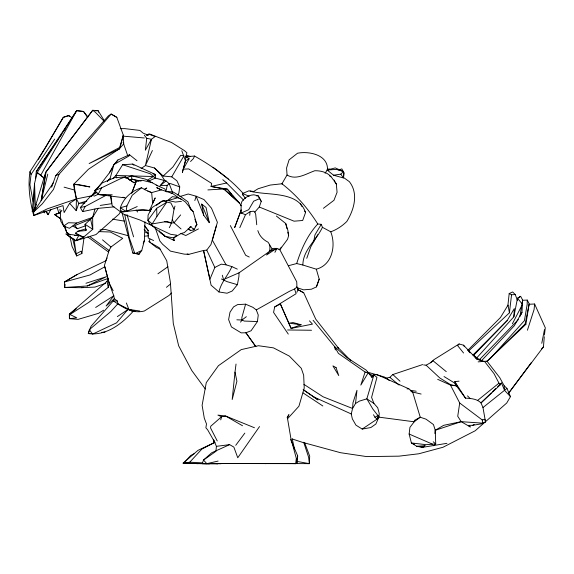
<?xml version="1.0" encoding="UTF-8"?>
<svg xmlns="http://www.w3.org/2000/svg" width="574" height="574" viewBox="0 0 574 574"><rect width="100%" height="100%" fill="white"/><g stroke="black" fill="none" stroke-linecap="round" stroke-linejoin="round"><path stroke-width="0.86" d="M519.872 316.626L522.605 300.274L527.241 300.08L527.176 304.385L524.414 320.651L490.038 358.807M252.983 191.895L258.171 188.717L270.218 185.065L281.934 183.78L287.05 175.005L286.57 167.967L289.074 159.881L297.519 153.229C308.762 150.94 327.646 154.65 327.496 169.086L327.151 169.997L333.537 175.206L343.388 177.94L343.496 171.576L335.266 167.917L327.151 169.997L325.099 173.269M95.578 192.175L91.632 195.827L76.399 198.92L69.648 203.304L76.191 210.694L76.399 198.92L73.838 184.211L88.396 169.287L119.205 148.982L123.704 143.859L123.31 135.141L116.831 117.354L111.126 114.047L108.393 115.862L55.793 175.565L51.638 187.21M213.6 443.2L213.693 439.835M322.43 227.311L330.746 231.817C336.156 245.543 332.31 264.994 316.31 269.184L302.864 265.023C302.9 249.97 316.482 240.226 322.43 227.311L321.268 224.334L317.766 223.975C308.173 208.692 296.227 194.801 281.934 183.78L282.279 183.967M121.731 211.706L132.802 253.005L139.095 254.203L141.756 250.494L144.397 240.398L144.978 221.765M276.374 216.039L285.723 223.501L287.897 230.425L288.636 235.613L287.567 239.272L280.191 249.209C277.464 249.417 275.305 247.315 272.133 248.98L269.507 251.441L239.042 272.808L238.906 276.568L237.406 284.682L232.176 291.018L227.046 293.228L218.924 291.958L211.117 285.213L203.548 250.472L188.81 254.347L184.168 254.124L170.456 251.125L162.528 244.18L159.881 241.037L155.253 227.835M262.505 463.505L309.35 463.641L309.695 456.122L304.615 442.705M521.084 314.574L521.981 312.313L522.605 300.274M477.955 359.145L476.886 357.76L513.83 316.826L514.34 308.547L507.129 320.644L473.658 355.299L476.284 358.549L477.783 359.468M335.345 349.925L334.491 346.466L346.718 357.466L366.334 370.23L371.895 377.369L372.06 375.296L368.171 372.849L365.1 372.038L338.395 353.369L334.491 346.466L313.095 320.299M531.452 362.402L508.578 393.183L543.449 346.883L544.281 336.723M544.417 335.029L545.3 327.79L534.624 304.005L529.092 304.249L525.153 324.009L486.752 361.563M181.807 150.747L185.459 160.77L182.403 172.308L185.459 160.77L185.825 156.688L186.916 152.763L184.412 150.61L171.669 142.56L149.721 134.022L146.528 135.077M215.939 451.494L216.398 446.35L213.973 440.473M72.231 117.971L68.765 115.417L63.312 117.318L46.229 146.392L29.956 171.755C27.753 186.306 29.934 201.46 33.737 215.501L62.996 205.607L64.13 212.574L69.648 203.304M276.718 248.305L266.566 254.999L269.507 251.441C270.117 248.205 270.397 244.761 267.993 242.178C263.136 239.731 259.405 235.878 257.834 230.59M434.92 433.557L435.243 430.278L433.442 424.552L426.044 419.185L420.247 417.226L414.571 420.319L414.198 421.79L409.936 427.343L409.133 434.044L411.4 442.963L416.652 446.242L422.242 447.39L446.938 443.329M534.624 304.005L534.085 309.522L527.413 330.222M378.876 417.147L379.235 413.488L377.742 407.777L373.911 403.407L366.851 398.851L359.439 401.097L355.528 403.5L352.572 408.48L351.252 413.962L352.35 418.905L355.952 425.162L362.201 429.065L370.833 427.551L375.877 423.999L378.876 417.147L414.198 421.79L420.247 417.226L412.62 391.956L408.832 388.806L376.451 374.392L372.06 375.296M234.996 372.174L232.19 399.526L236.911 381.244L234.996 372.174L236.036 364.052M249.719 215.329L250.106 211.684L253.478 211.189L254.827 212.1L255.681 214.231L256.75 224.743M290.602 439.462L297.698 455.921L296.414 463.527L291.319 463.527L295.675 463.649L296.32 458.375L290.889 438.464L287.38 417.671L288.937 414.636L287.079 417.427M507.875 305.734L509.181 293.565L512.632 291.958L515.265 294.584L517.361 300.166M54.695 139.08L31.032 174.467L29.92 184.706L33.077 201.56M35.509 178.5L36.284 171.483L76.658 110.674L83.51 111.478L87.951 116.96M65.099 284.209L64.74 287.488L81.594 287.696L94.925 287.093L105.716 283.326M355.528 403.5L356.978 390.298L352.974 402.747L352.572 408.48L323.04 396.778L303.926 384.365M144.339 135.22L146.736 138.298L145.351 150.194L151.443 139.295L155.095 136.562L148.824 134.129L146.8 135.356M470.106 352.874L468.427 351.13L509.425 312.816L511.556 294.727L509.181 293.565M257.432 321.548L258.25 315.011L256.291 309.917L252.962 307.355L245.607 304.17L237.55 304.615L233.539 306.911L230.009 312.191L228.617 319.596L231.408 326.922L241.216 332.87L245.93 332.776L251.075 330.76L257.432 321.548L244.187 321.06L242.02 320.027L236.868 319.804M69.834 235.907L72.037 246.404L76.679 255.947L81.888 253.471L83.969 238.059M141.068 168.591L145.401 165.556L154.514 167.988L163.188 176.031L171.762 176.842L176.95 180.867L179.741 186.887L178.894 192.972L177.84 195.16M141.527 187.763C131.74 190.798 123.632 197.851 120.353 207.731L120.361 210.378L123.302 211.813L126.101 211.569L126.904 205.923L132.214 195.232L141.527 187.763L143.852 189.068M437.675 379.328L450.446 385.061L459.709 403.02L457.736 416.265L461.202 421.668L470.336 426.991L468.348 425.42L472.775 425.291L482.16 423.727M169.287 227.677C173.319 221.098 172.487 213.148 174.984 206.102M76.191 210.694L78.832 203.418L76.399 198.92L47.312 208.836L33.737 215.501L33.687 211.899L41.213 200.591L45.69 172.293L92.73 110.265L98.118 110.696L104.174 120.468M343.496 177.524L344.213 173.075L341.81 168.885L338.667 169.99M486.752 361.577L525.877 324.31L529.092 304.249M296.414 463.527L297.698 455.921M517.289 300.051L517.583 298.293L520.625 296.32L522.727 300.216M52.715 183.852L41.213 200.591L46.085 171.927L92.73 110.265L95.384 112.296L104.375 121.494M313.72 241.632L314.939 234.909L321.268 224.334M245.399 198.209L242.407 194.414L242.58 193.503L248.951 190.805C266.774 196.258 298.014 189.994 305.547 212.545L302.677 220.495L294.046 221.184L259.276 207.013L254.827 212.1M166.259 190.252L167.192 185.373L169.187 183.673L170.636 183.637L179.741 186.887M541.777 343.302L544.461 329.663M513.83 316.826L517.504 298.258L520.625 296.32M350.75 360.565L337.835 347.306L315.743 319.137L303.739 292.805L297.985 289.648L296.952 287.108L294.548 289.009L296.112 293.709L274.688 306.932L273.561 312.385L288.277 334.082M108.228 287.423L109.168 283.147L104.877 266.759L90.075 274.953L64.417 281.999L64.74 287.488L87.226 285.974L108.027 278.476L107.101 281.253L108.228 287.423L88.891 302.304L69.662 314.696L69.404 318.678L78.093 319.381L98.448 313.361L103.664 310.19M190.331 156.566L186.995 155.281L185.825 156.688L189.104 158.797L183.206 169.165L188.717 168.921L211.691 183.443L211.045 186.464L227.239 189.09L239.566 203.21L241.173 205.757L240.965 210.888L234.651 227.605L241.238 209.797M41.213 200.591L47.764 174.152M120.167 147.202L123.31 135.141L119.205 148.982L89.135 163.554L120.167 147.202L119.205 148.982M32.926 209.13L32.252 211.691L34.555 183.407L37.224 172.523L76.658 110.674L83.51 111.478L87.557 117.34M220.739 419.881L221.586 416.724L225.675 416.042L254.469 427.752M107.403 181.212L110.029 178.772L113.925 164.544L117.878 159.995L129.487 154.722L137.007 160.749M98.907 231.609L110.308 232.011L122.714 238.346L110.961 246.999L109.089 250.494L104.418 265.511L109.168 283.147L113.774 295.739L114.348 298.71L117.354 301.049L117.9 303.754L110.832 311.531L89.379 329.612L88.296 333.573C106.47 336.106 122.449 323.413 133.807 310.599M216.391 225.69L210.931 244.567L206.748 250.121L203.548 250.472L209.933 279.229L214.827 267.47L221.313 264.162L226.056 264.822L231.889 266.616L237.32 269.12M63.685 225.403L68.241 235.742L75.746 240.757L83.61 237.148L92.766 229.277L92.644 217.338L94.961 209.065M75.495 233.166L83.61 237.148L78.839 235.534L75.495 233.166L77.827 231.257L85.935 230.569L86.294 229.291M245.607 304.17L241.855 317.515L242.02 320.027L240.556 322.136M373.911 403.407L371.586 397.387L376.939 377.383L373.904 374.915L366.851 398.851L372.892 409.111L378.94 416.81L377.175 419.07L362.201 429.065M194.83 200.584L196.143 196.208L188.222 194.005L179.734 196.602M45.69 172.293L33.687 211.899L42.239 203.913L53.482 189.442L58.993 174.345L86.114 143.643L111.126 114.047L116.831 117.354M365.1 372.038L360.831 385.089L368.171 372.849M35.351 206.848L33.687 211.899L34.555 183.407L35.351 206.848L36.399 204.437M316.31 269.184L319.187 279.115L316.446 286.878L311.445 289.21L303.617 289.841L296.392 287.488L296.945 286.57L296.722 281.827L280.155 250.314L278.871 249.209M259.276 207.013L261.235 201.381L258.221 195.842L253.902 194.801C248.47 195.067 244.718 197.765 241.812 201.689L240.714 205.592L241.173 205.757M306.76 258.322L310.792 246.827L317.731 234.737M316.446 286.878L319.187 279.115M218.924 291.958C221.083 282.336 228.014 275.463 231.889 266.616M288.449 265.705L296.686 263.559C301.228 249.138 307.42 235.24 317.766 223.975M214.877 463.505L217.79 463.735L202.177 463.649L203.526 460.025L211.684 452.778L229.614 444.635L233.862 447.096L237.765 457.765L259.527 426.568M139.676 252.653L139.095 254.203L132.802 253.005M131.604 193.395L136.347 181.154L142.467 180.308L152.225 182.719M131.991 192.441L136.347 181.154L134.18 182.841L125.484 176.95L114.685 177.653L102.402 182.841L94.782 190.539L98.398 194.442L112.195 194.794M148.824 134.129L148.393 135.227L143.256 133.211L139.891 130.42L124.745 128.626L120.296 128.669M143.206 243.433L144.397 240.398M160.225 249.209L156.228 247.301L149.003 241.611L149.914 239.322M296.88 292.31L297.985 289.648L297.777 287.875M129.487 154.722L128.913 156.035L113.925 164.544L109.376 172.874L97.013 188.875M239.796 227.67L245.493 214.698L250.106 211.684M107.101 257.984L105.838 260.797L77.103 274.53L64.417 281.999L77.103 274.53M137.609 210.364L149.47 210.514L155.21 197.894L152.641 203.368L151.651 192.591L144.311 189.477M243.34 193.646C229.686 178.162 212.409 166.245 194.572 156.056L193.402 158.596L190.525 161.516M152.404 150.517L145.401 165.556L151.443 139.295L146.736 138.298M134.18 182.841L125.484 176.95L120.59 178.636L101.612 187.82L98.032 194.493L125.204 197.894M50.842 209.359L48.173 214.676L45.611 211.254M96.956 192.261L90.19 196.667L80.324 207.487L82.591 211.591L85.174 206.504L106.147 195.275M274.91 252.316L276.933 248.391L269.507 251.441M280.191 249.209L281.246 247.193M512.381 323.815L522.089 305.088M44.133 178.091L40.675 175.364L76.658 110.674M521.981 312.313L514.311 325.767L481.321 360.903L476.284 358.549L463.541 345.196L459.1 343.969L433.937 359.676L430.378 362.811L426.116 365.208L423.59 364.906M171.762 176.842L183.938 155.819L180.717 155.289L172.932 166.969L163.188 176.031M478.135 361.864L486.931 361.111L499.782 377.692L504.18 385.8L506.95 388.368L510.451 396.656L506.727 403.013L475.207 430.765L443.013 447.254L418.841 453.769L398.98 456.158L366.671 456.595L340.49 452.699L302.39 442.317L292.51 439.074M38.401 159.35L63.312 117.318L68.084 115.898L69.684 116.199M75.746 240.757L78.839 235.534L65.766 233.955L75.746 240.757L95.966 234.572L119.04 214.138L120.77 211.225M85.935 230.569L85.06 224.312L92.644 217.338L98.226 208.326M156.903 216.463L152.203 223.932L149.943 224.484L147.898 220.366L148.085 215.078L152.074 207.566L162.083 201.173L164.071 200.642L166.589 202.414L156.903 216.463L156.68 208.283L166.589 202.414M149.046 180.903L155.36 178.083L155.511 174.553L132.738 164.071L122.664 164.716L115.855 175.486L112.87 178.744M92.644 217.338L76.78 222.999L69.389 228.301L63.635 226.056L60.672 221.004L60.428 212.531L61.87 210.271M109.376 172.874L112.21 168.584M115.984 162.858L117.878 159.995M433.298 445.768L435.731 443.939L435.243 430.278L443.702 425.32L461.202 421.668L482.856 423.174L485.525 421.947L482.978 407.547L481.005 402.912L500.212 384.881L501.482 383.009L504.532 390.32L510.451 396.656M36.284 171.483L55.8 142.84M56.797 141.376L58.297 139.166M60.299 136.232L61.798 134.029M64.302 130.355L65.3 128.892M52.248 184.232L53.246 182.805M156.68 208.283L147.898 220.366L152.203 223.932L167.142 221.406L171.325 223.006L174.037 222.769L180.638 214.913M235.742 445.302L244.825 433.112M95.399 190.963L91.632 195.827L95.743 191.494M459.1 343.969L457.7 345.692L463.57 353.003M371.895 377.369L373.904 374.915M159.378 186.758L164.566 180.157L160.871 174.639L154.514 167.988M139.74 311.008L128.863 309.415L127.722 309.666L116.608 322.818L92.522 334.168L89.379 329.612M295.675 463.649L183.644 463.455L190.676 455.505L194.5 453.546M296.392 287.488L296.736 287.1M541.655 348.856L543.449 346.883M287.545 418.733L298.925 406.234L304.227 388.067L303.66 375.188L301.293 368.314L289.404 356.138L273.468 347.866L258.458 345.72L241.252 349.602L218.429 365.695L206.281 382.607L202.105 405.337L204.287 418.137L206.489 423.964L205.879 427.774L207.652 429.84L214.827 442.389L201.826 449.119L189.757 462.192L183.077 463.132L197.994 450.36L214.827 442.389M478.379 359.798L476.284 358.549L479.764 359.36L518.344 319.625M472.904 355.112L507.129 320.644M467.573 350.563L500.456 317.537L508.033 305.103L509.425 312.816M195.225 226.321L196.904 224.692L193.101 211.512L185.38 201.955L179.942 198.288L178.507 198.41M491.244 392.96L481.005 402.912C477.044 398.822 470.91 398.413 465.507 398.169L454.12 382.722L444.025 376.53M492.521 391.719L495.721 388.605M497.644 386.74L501.482 383.009M171.547 292.998L168.978 295.495L144.339 311.008C132.085 314.043 123.023 307.284 113.293 300.884L91.029 326.319L88.296 333.573L90.061 333.415M333.537 175.206L340.805 174.152L343.496 171.576L336.493 169.402L327.151 169.997M147.468 180.121L153.452 176.512L155.511 174.553L153.021 173.886M367.109 372.024L384.264 376.953L386.431 378.115L389.825 377.326L392.846 374.549L422.622 364.569M107.431 181.09L110.029 178.772M166.403 201.374L172.465 196.645L178.399 197.585L172.688 193.538L161.466 189.879L156.688 187.619L160.455 189.678M107.101 281.253L69.339 314.2L69.404 318.678L76.765 317.817L69.339 314.2L76.292 308.769M423.54 446.278L422.242 447.39L420.692 446.759M172.602 192.548L169.187 183.673L166.03 180.918L160.476 185.438L167.192 185.373M194.909 219.232L196.904 224.692L193.947 229.873L190.948 226.644L184.319 232.613L180.982 233.539L173.728 237.923L165.197 236.38L160.246 232.384L159.507 230.784M477.776 400.286L498.964 383.152L494.027 373.652L484.678 361.577M482.978 407.547L506.95 388.368M166.417 287.323L170.564 284.001M242.02 320.027L246.361 316.676M323.413 208.312L333.975 200.276L337.074 192.29L336.328 183.996L333.63 179.49M126.904 205.923L120.353 207.731L126.101 211.569L142.94 209.445L149.47 210.514L151.572 208.958M156.48 205.327L162.083 201.173L167.938 200.541L178.399 197.585M430.378 362.811L433.112 360.845L446.271 371.651M157.936 273.776L167.909 266.745M215.071 451.953L203.526 460.025L206.791 463.67L218.098 461.073M117.369 316.611L127.722 309.666M95.657 307.456L113.774 295.739L106.118 306.014L114.348 298.71L113.293 300.884L117.354 301.049M374.973 417.305L378.072 415.354L377.175 419.07L374.973 417.305L373.502 414.737M145.294 188.939L146.757 188.028L144.533 189.097M472.775 425.291L474.239 424.401M425.155 445.611L422.242 447.39L424.86 445.776L416.652 446.242M150.725 211.605L149.47 210.514L151.306 209.431M256.291 309.917L289.626 291.197L294.548 289.009M185.459 160.77L189.104 158.797M149.47 210.514L151.012 209.689M198.453 228.89L185.818 235.505L180.982 233.539M274.688 306.932L280.399 303.998L291.104 328.385L312.464 324.116L309.458 320.866M87.226 285.974L106.513 276.654L85.949 283.269M141.756 250.494L134.876 253.679L129.329 237.894L124.737 214.497M90.19 196.667L93.325 195.232M126.101 211.569L137.208 206.561M94.057 196.157L98.132 194.335M240.965 210.888L241.202 213.033L248.7 209.704L253.665 201.18L259.764 198.568M125.785 178.284L131.489 175.759L145.452 179.138L157.728 185.718M189.578 227.247L190.948 226.644M330.746 231.817C336.802 229.629 342.24 225.984 346.811 221.485C354.029 209.697 358.779 193.653 349.358 181.664L343.245 177.273M225.302 278.777L239.042 272.808M96.396 189.858L94.782 190.539L101.612 187.82M55.793 175.565L58.993 174.345M59.911 209.331L60.428 212.531L54.702 214.633L60.88 219.038M129.38 180.035L131.855 179.145L141.075 181.083M72.891 226.091L77.476 228.689L85.469 225.819M301.113 324.776L289.188 323.184L293.005 322.559L301.113 324.776L291.104 328.385L280.399 303.998M435.243 430.278L461.202 421.668M86.796 201.029L78.832 203.418L84.909 202.916M77.827 231.257L85.691 228.89M161.466 189.879L151.651 192.591L147.726 191.099M81.594 287.696L83.266 287.251M459.709 403.02L482.21 419.924L484.836 419.285L485.525 421.947M243.627 200.154L226.63 182.97L211.045 186.464L223.831 188.954L227.239 189.09L231.731 194.593M123.302 211.813L127.665 210.859M82.591 211.591L97.802 208.376L114.061 206.877M80.324 207.487L85.174 206.504M188.136 228.631L190.59 230.518L193.947 229.873L193.682 228.596M100.22 205.427L111.693 203.684L110.445 195.82M216.398 446.35L229.614 444.635M60.428 212.531L54.702 214.633L60.944 218.967M181.413 201.374L175.422 202.055L167.938 200.541M99.933 229.987L105.272 229.413L128.49 235.814M450.446 385.061L456.861 385.95L454.78 381.602L459.071 381.165M145.122 236.129L148.594 235.806M101.505 332.396L105.028 332.088M414.5 444.226L411.4 442.963L426.08 444.678L435.731 443.939L433.219 441.793M194.572 156.056L185.825 156.688L189.384 156.817M265.21 463.649L266.932 463.527M207.881 189.915L223.831 188.954L239.566 203.21L223.831 188.954M95.578 110.825L98.118 110.696L98.62 112.195M407.045 388.899L408.832 388.806M256.578 195.921L258.221 195.842L261.235 201.381M200.01 463.512L196.695 463.649L221.169 463.649L200.276 463.598L203.741 463.491M511.556 294.727L515.265 294.584M249.238 463.505L219.132 463.505M273.131 463.527L200.276 463.598M183.644 463.455L191.687 463.433M329.828 169.086L327.496 169.086L328.328 170.392M202.177 463.649L206.791 463.67M74.433 235.491L78.839 235.534M287.603 329.971L311.538 330.258M197.937 463.512L209.546 463.72L183.077 463.132M166.03 180.918L155.36 178.083L153.452 176.512L115.855 175.486L116.744 177.947M171.131 193.488L172.688 193.538M305.318 463.512L309.35 463.641L308.625 457.27L303.689 442.267M76.78 222.999L68.428 222.734L63.635 226.056L61.719 219.742M304.579 463.498L307.198 463.605M189.757 462.192L202.751 462.874M73.838 184.211L78.825 184.62L89.86 186.937L73.838 184.211L74.355 190.008L76.399 198.92M123.338 136.16L144.296 137.975M98.032 194.493L105.831 195.189M108.436 195.425L110.165 195.576M145.48 232.621L148.085 232.915M167.307 191.336L173.434 192.161L179.863 195.971L187.92 201.811L191.063 210.027M410.259 390.349L416.215 391.217M250.185 190.97L253.722 191.508M112.554 219.146L124.694 221.191M298.243 461.647L309.35 463.641M456.861 385.95L450.841 384.831L439.878 378.036L426.116 365.208M244.718 198.209L245.227 198.303M164.659 221.751L171.325 223.006M167.335 202.22L170.837 202.916L173.994 209.058M410.927 391.597L421.115 394.051M122.901 197.234L124.522 197.585M187.174 253.981L188.81 254.347M296.686 263.559L302.864 265.023M64.094 187.153L74.355 190.008M135.471 311.338L128.863 309.415L117.9 303.754M138.571 181.133L131.855 179.145L131.489 175.759M237.406 284.682L227.01 281.619L221.428 278.986M122.664 164.716L150.259 173.779L153.452 176.512M242.58 193.503L249.159 196.286M476.284 358.549L484.47 361.584M149.003 241.611L150.603 242.199M245.493 214.698L241.202 213.033M517.583 298.293L521.938 303.639M525.153 324.009L525.877 324.31M156.142 185.165L164.774 188.875L166.417 191.874M409.133 434.044L432.638 444.211M150.625 224.549L165.197 236.38L174.388 240.535L173.728 237.923L176.821 235.197L170.571 234.307L139.884 219.964L123.905 214.367L112.138 205.614L110.997 196.078M303.137 389.595L313.921 397L351.252 413.962M153.61 240.549L148.271 238.023L148.042 230.547L144.591 225.926M249.26 257.037L245.679 255.308L230.325 225.568M287.05 175.005C295.99 180.623 306.243 173.714 314.853 170.722C321.914 170.65 329.318 172.824 332.927 179.368M151.306 243.189L159.307 247.774L166.74 260.768L170.363 282.143L173.276 323.413L178.657 345.792L191.795 370.56L205.334 389.014M297.985 289.648L303.739 292.805M132.321 311.345L128.863 309.415L126.388 302.986M160.246 232.384L162.478 233.668M172.896 239.674L174.388 240.535M242.508 425.743L225.675 416.042L217.919 415.117L221.586 416.724L210.715 426.26L210.586 428.032L217.23 440.94M329.512 175.859L330.983 176.72M303.108 392.946L322.832 405.976M303.366 389.796L318.018 399.899L313.921 397M90.434 236.99L109.089 250.494M87.786 236.947L108.565 252.072M473.658 355.299L476.886 357.76M228.617 179.282L213.069 167.285M203.77 215.35L201.675 204.093L206.044 207.458L209.309 222.683L203.77 215.35L196.143 196.208L204.014 199.58L211.519 208.233L217.395 222.282L212.387 240.183L226.056 264.822M70.272 234.96L66.491 232.004L64.998 226.02M188.523 228.875L190.59 230.518M44.133 178.055L37.224 172.523L40.675 175.364M386.431 378.115L389.122 380.34M389.825 377.326L399.045 385.061M102.531 239.853L110.961 246.999M222.784 179.691L226.63 182.97M242.407 194.414L243.584 195.425M181.04 228.94L174.037 222.769L172.322 219.928M392.846 374.549L400.006 381.201M132.738 164.071L133.972 165.276M479.764 359.36L481.321 360.903M467.487 395.866L469.998 398.37M179.942 198.288L181.197 199.544M189.965 208.362L193.101 211.512M144.117 229.543L148.379 233.998M77.476 228.689L74.627 225.647L90.606 219.124L92.766 229.277L85.06 224.312L85.763 226.479M232.85 195.971L234.536 198.03M272.133 248.98L269.658 244.883M144.684 225.941L148.336 230.576M163.583 234.328L165.197 236.38M136.095 209.976L137.667 212.028M333.903 180.688L336.328 183.996M498.964 383.152L500.212 384.881M255.753 346.66L245.93 332.776L255.861 346.567M340.805 174.152L343.388 177.94M454.78 381.602L465.507 398.169M45.805 210.988L48.173 214.676L47.585 213.069M43.717 211.426L44.607 212.911L44.557 211.239M300.281 203.627L302.032 206.597M304.665 211.06L305.547 212.545M463.541 345.196L464.388 346.689M109.168 283.147L113.15 290.659M527.241 300.08L529.673 304.801M337.835 347.306L338.588 348.813M206.748 250.121L214.827 267.47M201.675 204.093L209.309 222.683M29.956 171.755L31.032 174.467M123.101 142.273L127.686 155.669M57.127 207.587L59.007 213.313M81.888 253.471L81.156 251.132L76.191 253.83L76.679 255.947M126.998 214.647L133.584 236.854M222.296 275.233L223.767 280.291M285.723 223.501L286.971 228.689M287.804 232.154L288.636 235.613M72.582 238.196L76.191 253.83L74.003 239.006M292.209 438.665L294.419 448.918M296.988 461.008L297.54 463.598M482.21 419.924L482.856 423.174M33.5 213.004L33.737 215.501M504.18 385.8L504.532 390.32M336.063 367.604L332.913 365.868L338.739 375.554L336.063 367.604"/></g></svg>
